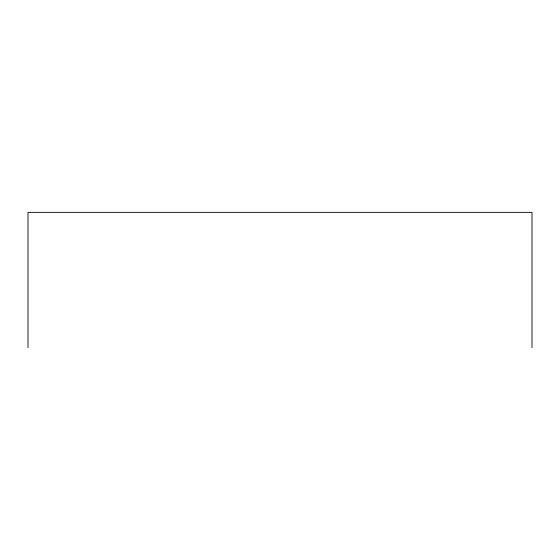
<?xml version="1.0" encoding="UTF-8"?>
<svg xmlns="http://www.w3.org/2000/svg" width="560" height="560" viewBox="0 0 560 560"><rect width="100%" height="100%" fill="white"/><g stroke="black" fill="none" stroke-linecap="round" stroke-linejoin="round"><path stroke-width="0.84" d="M532 347.641L532 212.359L28 212.359L28 347.641"/></g></svg>
